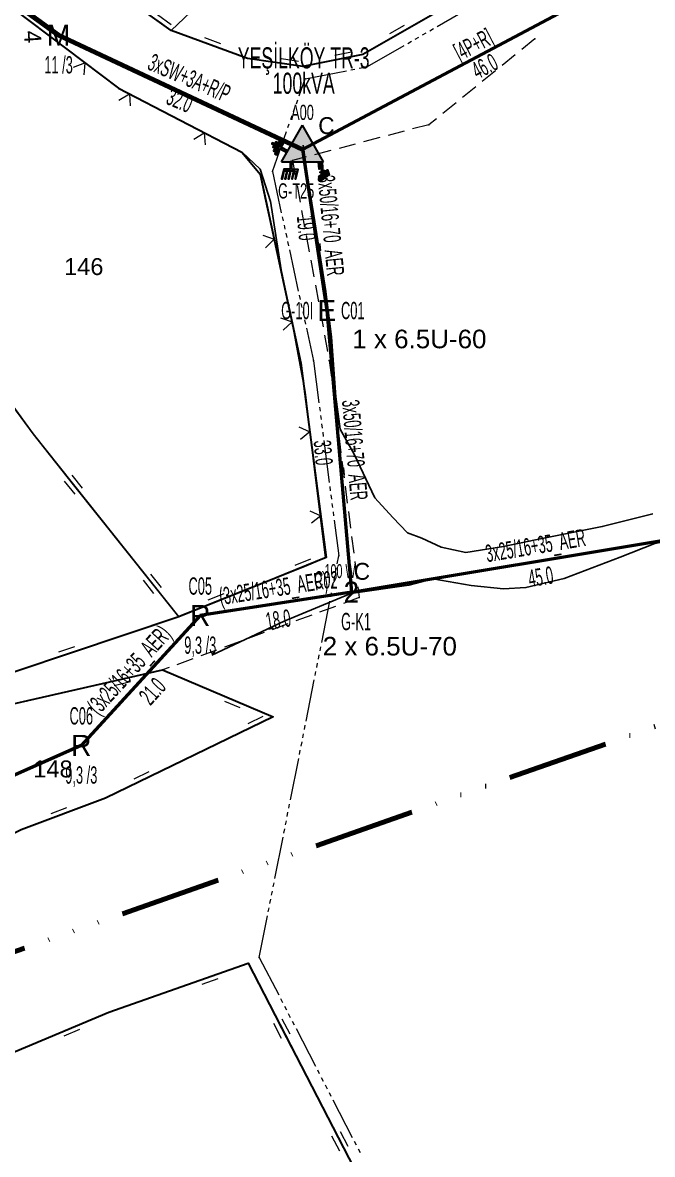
# Model space of a CAD drawing. Header units: millimetres. Extents: x 614452 to 616952, y 4151662 to 4153442.
# Drawn here: x 616140.4 to 616215, y 4152006 to 4152140 of the extents above; entities that cross this region are included whole.
import ezdxf
from ezdxf.enums import TextEntityAlignment as Align
from ezdxf.xclip import XClip

# ---------------------------------------------------------------- set-up
doc = ezdxf.new("R2010")
doc.units = ezdxf.units.MM
doc.header["$XCLIPFRAME"] = 2
doc.linetypes.add('ACAD_ISO14W100', pattern=[24, 12, -3, 0, -3, 0, -3, 0, -3])
for name, color, linetype, lineweight in [('01_UYGALAN_TARAMA', 26, 'Continuous', 20), ('02_ADA_ALN_YENI', 7, 'Continuous', 30), ('03_PARSEL_ALN_ESKI', 18, 'Continuous', 0), ('03_PARSEL_ALN_YENI', 171, 'Continuous', 0), ('03_PARSEL_NO_ESKI', 5, 'Continuous', 0), ('03_PARSEL_SNR_YENI', 5, 'Continuous', 0), ('06_DETAY_SNR_PAFTA', 26, 'Continuous', 0), ('07_SNRTIP_GECERLI', 30, 'Continuous', 0), ('07_SNRTIP_SABIT', 18, 'Continuous', 0), ('DIREK_AG_MEVCUT', 120, 'Continuous', 25), ('DIREK_AG_YENI', 108, 'Continuous', 25), ('DIREK_OG_YENI', 10, 'Continuous', 25), ('HAT_AG_HAVAI_BYSK', 3, 'Continuous', 50), ('HAT_AG_HAVAI_MEVCUT', 126, 'Continuous', 50), ('HAT_AG_HAVAI_YENI', 3, 'Continuous', 50), ('HAT_OG_HAVAI_YENI', 1, 'Continuous', 70), ('KULLANICI', 1, 'Continuous', 25), ('NOKTA_DETAY_YENI', 171, 'Continuous', 0), ('NOKTA_PARSEL_YENI', 30, 'Continuous', 0), ('TRAFO_BOLGE_TUM', 254, 'ACAD_ISO14W100', 70), ('TRAFO_TADILAT_BYSK', 5, 'Continuous', 30), ('TRAFO_YENI', 5, 'Continuous', 30)]:
    doc.layers.add(name, color=color, linetype=linetype, lineweight=lineweight)
doc.layers.add('LAMBA_GUCU', color=4, linetype='Continuous')
doc.layers.add('Unknown_Point_Feature', color=7, linetype='Continuous')
doc.styles.add('Direk', font='B_CAD')
doc.styles.get("Standard").update_dxf_attribs({"font": 'Arial'})

# ---------------------------------------------------------------- blocks, each defined once
blk = doc.blocks.new('YENI_DIREK')
h = blk.add_hatch(color=32)
h.paths.add_polyline_path([(-3.28, -0.5), (-3.07, -0.63), (-2.64, 0.1), (-1.87, -0.35), (-1.77, -0.17), (-2.54, 0.28), (-2.11, 1.01), (-2.33, 1.14)])
h.paths.add_polyline_path([(-3.42, -0.17), (-3.29, -0.25), (-2.57, 0.98), (-2.7, 1.06)])
h.paths.add_polyline_path([(-3.5, 0.29), (-3.37, 0.22), (-3.01, 0.82), (-3.14, 0.9)])
h.paths.add_polyline_path([(-3.41, 0.73), (-3.54, 0.81), (-3.62, 0.68), (-3.49, 0.61)])
h.paths.add_polyline_path([(-1.26, -1.44), (-1.46, -1.44), (-1.47, -2.34), (-2.22, -2.34), (-2.48, -3.47), (-2.38, -3.47), (-2.17, -2.54), (-1.87, -2.54), (-2.08, -3.47), (-1.98, -3.47), (-1.77, -2.54), (-1.47, -2.54), (-1.68, -3.48), (-1.58, -3.48), (-1.37, -2.54), (-1.07, -2.54), (-1.28, -3.48), (-1.18, -3.48), (-0.97, -2.54), (-0.67, -2.55), (-0.88, -3.48), (-0.78, -3.48), (-0.52, -2.35), (-1.27, -2.34)])
at = {"layer": 'TRAFO_YENI'}
for points in [[(2.31, -1.57), (2.08, -1.92), (2.04, -1.44), (1.9, -1.44), (1.98, -2.32), (2.21, -1.96), (2.27, -2.67), (2.06, -2.67), (2.36, -2.87), (2.36, -2.86), (2.6, -2.49), (2.41, -2.63)], [(2.31, -1.57), (2.08, -1.92), (2.04, -1.44), (1.9, -1.44), (1.98, -2.32), (2.21, -1.96), (2.27, -2.67), (2.06, -2.67), (2.36, -2.87), (1.94, -3.19), (2.16, -3.79), (2.22, -3.74), (2.04, -3.26), (2.22, -3.13), (2.4, -3.6), (2.46, -3.56), (2.28, -3.08), (2.46, -2.94), (2.64, -3.42), (2.69, -3.38), (2.51, -2.9), (2.69, -2.76), (2.87, -3.24), (2.93, -3.2), (2.75, -2.72), (2.93, -2.58), (3.11, -3.06), (3.17, -3.01), (2.95, -2.42), (2.36, -2.86), (2.6, -2.49), (2.41, -2.63)], [(2.93, -2.58), (3.11, -3.06), (3.17, -3.01), (2.95, -2.42), (2.36, -2.86), (2.6, -2.49), (2.41, -2.63), (2.31, -1.57), (2.08, -1.92), (2.04, -1.44), (1.9, -1.44), (1.98, -2.32), (2.21, -1.96), (2.27, -2.67), (2.06, -2.67), (2.36, -2.87), (1.94, -3.19), (2.16, -3.79), (2.22, -3.74), (2.04, -3.26), (2.22, -3.13), (2.4, -3.6), (2.46, -3.56), (2.28, -3.08), (2.46, -2.94), (2.64, -3.42), (2.69, -3.38), (2.51, -2.9), (2.69, -2.76), (2.87, -3.24), (2.93, -3.2), (2.75, -2.72)]]:
    blk.add_hatch(color=32, dxfattribs=at).paths.add_polyline_path(points)
at = {"layer": 'TRAFO_TADILAT_BYSK', "color": 32, "flags": 128}
for points in [[(-3.49, 0.61), (-3.41, 0.73), (-3.54, 0.81), (-3.62, 0.68), (-3.49, 0.61)], [(-3.37, 0.22), (-3.01, 0.82), (-3.14, 0.9), (-3.5, 0.29), (-3.37, 0.22)], [(-3.29, -0.25), (-2.57, 0.98), (-2.7, 1.06), (-3.42, -0.17), (-3.29, -0.25)], [(-1.77, -0.17), (-2.54, 0.28), (-2.11, 1.01), (-2.33, 1.14), (-3.28, -0.5), (-3.07, -0.63), (-2.64, 0.1), (-1.87, -0.35), (-1.77, -0.17)], [(-1.26, -1.44), (-1.46, -1.44), (-1.47, -2.34), (-2.22, -2.34), (-2.48, -3.47), (-2.38, -3.47), (-2.17, -2.54), (-1.87, -2.54), (-2.08, -3.47), (-1.98, -3.47), (-1.77, -2.54), (-1.47, -2.54), (-1.68, -3.48), (-1.58, -3.48), (-1.37, -2.54), (-1.07, -2.54), (-1.28, -3.48), (-1.18, -3.48), (-0.97, -2.54), (-0.67, -2.55), (-0.88, -3.48), (-0.78, -3.48), (-0.52, -2.35), (-1.27, -2.34), (-1.26, -1.44)]]:
    blk.add_lwpolyline(points, dxfattribs=at)
at = {"layer": 'TRAFO_YENI', "linetype": 'Continuous'}
for p, q in [((-2.5, -1.44), (0, 2.89)), ((2.5, -1.44), (0, 2.89)), ((-2.5, -1.44), (2.5, -1.44))]:
    blk.add_line(p, q, dxfattribs=at)
at = {"layer": 'TRAFO_YENI', "color": 32, "flags": 128}
blk.add_lwpolyline([(1.9, -1.44), (2.04, -1.44), (2.08, -1.92), (2.31, -1.57), (2.41, -2.63), (2.6, -2.49), (2.36, -2.86), (2.95, -2.42), (3.17, -3.01), (3.11, -3.06), (2.93, -2.58), (2.75, -2.72), (2.93, -3.2), (2.87, -3.24), (2.69, -2.76), (2.51, -2.9), (2.69, -3.38), (2.64, -3.42), (2.46, -2.94), (2.28, -3.08), (2.46, -3.56), (2.4, -3.6), (2.22, -3.13), (2.04, -3.26), (2.22, -3.74), (2.16, -3.79), (1.94, -3.19), (2.36, -2.87), (2.06, -2.67), (2.27, -2.67), (2.21, -1.96), (1.98, -2.32), (1.9, -1.44)], dxfattribs=at)
at = {"layer": 'TRAFO_YENI', "linetype": 'Continuous'}
for points in [[(-2.5, -1.44), (0, -1.44), (0, 2.89)], [(0, -1.44), (0, 2.89), (2.5, -1.44)]]:
    blk.add_solid(points, dxfattribs=at)
blk = doc.blocks.new('fggg')
at = {"layer": '01_UYGALAN_TARAMA', "color": 252}
for p, q in [((616189.47, 4152139.53, 0.95), (616193.8, 4152142.03, 0.95)), ((616187.74, 4152138.53, 0.95), (616188.17, 4152138.78, 0.95)), ((616188.6, 4152139.03, 0.95), (616189.04, 4152139.28, 0.95)), ((616181.24, 4152134.79, 0.95), (616185.57, 4152137.29, 0.95)), ((616186, 4152137.54, 0.95), (616186.44, 4152137.79, 0.95)), ((616186.87, 4152138.04, 0.95), (616187.3, 4152138.29, 0.95)), ((616179.25, 4152134.4, 0.95), (616179.75, 4152134.5, 0.95)), ((616180.24, 4152134.59, 0.95), (616180.73, 4152134.69, 0.95)), ((616181.22, 4152134.79, 0.95), (616181.24, 4152134.79, 0.95)), ((616173.15, 4152131.33, 0.95), (616173.86, 4152133.33, 0.95)), ((616173.86, 4152133.33, 0.95), (616178.76, 4152134.3, 0.95)), ((616172.82, 4152130.39, 0.95), (616172.99, 4152130.86, 0.95)), ((616172.15, 4152128.51, 0.95), (616172.32, 4152128.98, 0.95)), ((616172.49, 4152129.45, 0.95), (616172.65, 4152129.92, 0.95)), ((616171.82, 4152127.56, 0.95), (616171.99, 4152128.03, 0.95)), ((616169.99, 4152122.38, 0.95), (616171.65, 4152127.09, 0.95)), ((616169.99, 4152122.38, 0.95), (616171.04, 4152117.49, 0.95)), ((616171.15, 4152117, 0.95), (616171.26, 4152116.51, 0.95)), ((616171.36, 4152116.02, 0.95), (616171.47, 4152115.54, 0.95)), ((616171.57, 4152115.05, 0.95), (616171.68, 4152114.56, 0.95)), ((616171.78, 4152114.07, 0.95), (616171.89, 4152113.58, 0.95)), ((616172, 4152113.09, 0.95), (616173.05, 4152108.21, 0.95)), ((616173.16, 4152107.72, 0.95), (616173.27, 4152107.23, 0.95)), ((616173.37, 4152106.74, 0.95), (616173.48, 4152106.25, 0.95)), ((616173.58, 4152105.76, 0.95), (616173.69, 4152105.27, 0.95)), ((616173.79, 4152104.79, 0.95), (616173.9, 4152104.3, 0.95)), ((616174.01, 4152103.81, 0.95), (616174.84, 4152099.94, 0.95)), ((616174.84, 4152099.94, 0.95), (616175.49, 4152094.98, 0.95)), ((616175.55, 4152094.48, 0.95), (616175.62, 4152093.99, 0.95)), ((616175.68, 4152093.49, 0.95), (616175.75, 4152093, 0.95)), ((616175.81, 4152092.5, 0.95), (616175.88, 4152092, 0.95)), ((616175.94, 4152091.51, 0.95), (616176.01, 4152091.01, 0.95)), ((616176.07, 4152090.52, 0.95), (616176.72, 4152085.56, 0.95)), ((616176.78, 4152085.06, 0.95), (616176.84, 4152084.57, 0.95)), ((616176.91, 4152084.07, 0.95), (616176.97, 4152083.58, 0.95)), ((616177.04, 4152083.08, 0.95), (616177.1, 4152082.58, 0.95)), ((616177.17, 4152082.09, 0.95), (616177.23, 4152081.59, 0.95)), ((616177.3, 4152081.1, 0.95), (616177.85, 4152076.85, 0.95)), ((616177.66, 4152075.92, 0.95), (616177.85, 4152076.85, 0.95)), ((616177.47, 4152074.94, 0.95), (616177.57, 4152075.43, 0.95)), ((616177.28, 4152073.96, 0.95), (616177.37, 4152074.45, 0.95)), ((616177.08, 4152072.98, 0.95), (616177.18, 4152073.47, 0.95)), ((616175.82, 4152066.6, 0.95), (616176.79, 4152071.51, 0.95)), ((616176.89, 4152072, 0.95), (616176.98, 4152072.49, 0.95)), ((616175.62, 4152065.62, 0.95), (616175.72, 4152066.11, 0.95)), ((616175.43, 4152064.64, 0.95), (616175.53, 4152065.13, 0.95)), ((616175.23, 4152063.66, 0.95), (616175.33, 4152064.15, 0.95)), ((616173.97, 4152057.29, 0.95), (616174.94, 4152062.19, 0.95)), ((616175.04, 4152062.68, 0.95), (616175.14, 4152063.17, 0.95)), ((616173.78, 4152056.3, 0.95), (616173.87, 4152056.8, 0.95)), ((616173.58, 4152055.32, 0.95), (616173.68, 4152055.81, 0.95)), ((616173.39, 4152054.34, 0.95), (616173.49, 4152054.83, 0.95)), ((616172.12, 4152047.97, 0.95), (616173.1, 4152052.87, 0.95)), ((616173.19, 4152053.36, 0.95), (616173.29, 4152053.85, 0.95)), ((616171.93, 4152046.99, 0.95), (616172.03, 4152047.48, 0.95)), ((616171.74, 4152046.01, 0.95), (616171.83, 4152046.5, 0.95)), ((616171.54, 4152045.02, 0.95), (616171.64, 4152045.51, 0.95)), ((616170.28, 4152038.65, 0.95), (616171.25, 4152043.55, 0.95)), ((616171.35, 4152044.04, 0.95), (616171.44, 4152044.53, 0.95)), ((616170.08, 4152037.67, 0.95), (616170.18, 4152038.16, 0.95)), ((616169.89, 4152036.69, 0.95), (616169.99, 4152037.18, 0.95)), ((616169.5, 4152034.72, 0.95), (616169.6, 4152035.21, 0.95)), ((616169.7, 4152035.71, 0.95), (616169.79, 4152036.2, 0.95)), ((616168.43, 4152029.33, 0.95), (616169.4, 4152034.23, 0.95)), ((616168.43, 4152029.33, 0.95), (616170.73, 4152024.89, 0.95)), ((616170.96, 4152024.44, 0.95), (616171.18, 4152024, 0.95)), ((616171.41, 4152023.55, 0.95), (616171.64, 4152023.11, 0.95)), ((616171.87, 4152022.67, 0.95), (616172.1, 4152022.22, 0.95)), ((616172.33, 4152021.78, 0.95), (616172.56, 4152021.33, 0.95)), ((616172.79, 4152020.89, 0.95), (616175.09, 4152016.45, 0.95)), ((616175.31, 4152016, 0.95), (616175.54, 4152015.56, 0.95)), ((616175.77, 4152015.11, 0.95), (616176, 4152014.67, 0.95)), ((616176.23, 4152014.22, 0.95), (616176.46, 4152013.78, 0.95)), ((616176.69, 4152013.34, 0.95), (616176.92, 4152012.89, 0.95)), ((616177.15, 4152012.45, 0.95), (616179.44, 4152008, 0.95)), ((616179.67, 4152007.56, 0.95), (616179.9, 4152007.12, 0.95)), ((616180.13, 4152006.67, 0.95), (616180.36, 4152006.23, 0.95))]:
    blk.add_line(p, q, dxfattribs=at)
for p in [(616181.24, 4152134.79, 636.88), (616181.24, 4152134.79, 636.88), (616173.86, 4152133.33, 636.45), (616173.86, 4152133.33, 636.45), (616169.99, 4152122.38, 636.38), (616169.99, 4152122.38, 636.38), (616174.84, 4152099.94, 633.93), (616174.84, 4152099.94, 633.93), (616177.85, 4152076.85, 632.47), (616177.85, 4152076.85, 632.47), (616168.43, 4152029.33, 622.21), (616168.43, 4152029.33, 622.21)]:
    blk.add_point(p, dxfattribs=at)
at = {"layer": '02_ADA_ALN_YENI', "color": 252}
for points in [[(616195.89, 4152144.96, 0), (616180.7, 4152136.22, 0), (616173.57, 4152134.8, 0), (616167.04, 4152135.75, 0), (616158.02, 4152139.08, 0), (616140.61, 4152151.54, 0)], [(616132.93, 4152146.46, 0), (616151.77, 4152132.23, 0), (616166.37, 4152124.64, 0), (616168.52, 4152122.06, 0), (616173.36, 4152099.68, 0), (616176.36, 4152076.66, 0), (616169.17, 4152073.75, 0), (616158.9, 4152069.64, 0), (616126.86, 4152058.93, 0), (616103.78, 4152053.57, 0), (616092.15, 4152032.97, 0), (616070.96, 4152015.22, 0), (616060.19, 4152024.86, 0)], [(616053.51, 4151967.99, 0), (616076.18, 4151985.07, 0), (616098.66, 4151996.09, 0), (616098.1, 4151999.76, 0), (616115.43, 4152006.85, 0), (616130.88, 4152014.54, 0), (616150.62, 4152022.86, 0), (616167.1, 4152028.64, 0), (616180.29, 4152003.1, 0), (616198.31, 4151970.77, 0), (616210.34, 4151946.24, 0), (616212.32, 4151942.46, 0), (616172.09, 4151924.21, 0), (616152.23, 4151917.79, 0), (616135, 4151912.94, 0), (616106.66, 4151904.87, 0), (616081.64, 4151902, 0), (616042.78, 4151902.5, 0)]]:
    blk.add_polyline3d(points, dxfattribs=at)
blk.add_polyline3d([(616132.55, 4152040.68, 0), (616109.31, 4152032.36, 0), (616095.73, 4152028.45, 0), (616106.32, 4152049.58, 0), (616125.78, 4152055.55, 0), (616134.77, 4152058.31, 0), (616156.99, 4152063.36, 0), (616170.08, 4152057.82, 0), (616150.25, 4152048.19, 0), (616140.25, 4152044.44, 0), (616132.55, 4152040.68, 0)], close=True, dxfattribs=at)
at = {"layer": '03_PARSEL_ALN_ESKI', "color": 252}
for p in [(616147.95, 4152111.11), (616144.3, 4152051.64)]:
    blk.add_point(p, dxfattribs=at)
at = {"layer": '03_PARSEL_ALN_YENI', "color": 252}
for points in [[(616180.33, 4152160.29, 0), (616158.02, 4152139.08, 0), (616140.61, 4152151.54, 0), (616143.54, 4152155.11, 0), (616128.45, 4152172.3, 0), (616160.69, 4152191.74, 0), (616170.32, 4152174.87, 0), (616180.33, 4152160.29, 0)], [(616195.89, 4152144.96, 0), (616180.7, 4152136.22, 0), (616173.57, 4152134.8, 0), (616167.04, 4152135.75, 0), (616158.02, 4152139.08, 0), (616180.33, 4152160.29, 0), (616195.89, 4152144.96, 0)], [(616151.77, 4152132.23, 0), (616166.37, 4152124.64, 0), (616168.52, 4152122.06, 0), (616173.36, 4152099.68, 0), (616176.36, 4152076.66, 0), (616169.17, 4152073.75, 0), (616158.9, 4152069.64, 0), (616141.66, 4152091.31, 0), (616129.61, 4152107.88, 0), (616112.54, 4152129.81, 0), (616132.93, 4152146.46, 0), (616151.77, 4152132.23, 0)], [(616109.12, 4152075.97, 0), (616099.41, 4152085.93, 0), (616078.18, 4152106.72, 0), (616095.7, 4152117.94, 0), (616112.54, 4152129.81, 0), (616129.61, 4152107.88, 0), (616141.66, 4152091.31, 0), (616158.9, 4152069.64, 0), (616126.86, 4152058.93, 0), (616109.12, 4152075.97, 0)], [(616170.08, 4152057.82, 0), (616150.25, 4152048.19, 0), (616140.25, 4152044.44, 0), (616132.55, 4152040.68, 0), (616125.78, 4152055.55, 0), (616134.77, 4152058.31, 0), (616156.99, 4152063.36, 0), (616170.08, 4152057.82, 0)], [(616160.17, 4151957.61, 0), (616155.43, 4151970.89, 0), (616143.71, 4151993.43, 0), (616130.88, 4152014.54, 0), (616150.62, 4152022.86, 0), (616167.1, 4152028.64, 0), (616180.29, 4152003.1, 0), (616198.31, 4151970.77, 0), (616160.17, 4151957.61, 0)]]:
    blk.add_polyline3d(points, close=True, dxfattribs=at)
at = {"layer": '03_PARSEL_SNR_YENI', "color": 252}
for p, q in [((616152.81, 4152142.81, 0.95), (616156.87, 4152139.91, 0.95)), ((616185.04, 4152138.71, 0.95), (616193.7, 4152143.7, 0.95)), ((616143.79, 4152138.25, 0.95), (616139.81, 4152141.27, 0.95)), ((616156.39, 4152140.95, 0.95), (616158.01, 4152139.78, 0.95)), ((616156.87, 4152139.91, 0.95), (616158.02, 4152139.08, 0.95)), ((616183.89, 4152138.7, 0.95), (616185.62, 4152139.7, 0.95)), ((616158.02, 4152139.08, 0.95), (616162.71, 4152137.35, 0.95)), ((616180.7, 4152136.22, 0.95), (616185.04, 4152138.71, 0.95)), ((616147.78, 4152135.24, 0.95), (616143.79, 4152138.25, 0.95)), ((616161.97, 4152138.22, 0.95), (616163.84, 4152137.53, 0.95)), ((616162.71, 4152137.35, 0.95), (616167.04, 4152135.75, 0.95)), ((616167.04, 4152135.75, 0.95), (616171.99, 4152135.03, 0.95)), ((616171.08, 4152135.73, 0.95), (616173.06, 4152135.44, 0.95)), ((616173.57, 4152134.8, 0.95), (616178.47, 4152135.77, 0.95)), ((616177.38, 4152136.13, 0.95), (616179.34, 4152136.52, 0.95)), ((616178.47, 4152135.77, 0.95), (616180.7, 4152136.22, 0.95)), ((616146.45, 4152134.72, 0.95), (616147.78, 4152135.24, 0.95)), ((616147.78, 4152135.24, 0.95), (616147.65, 4152133.82, 0.95)), ((616151.77, 4152132.23, 0.95), (616147.78, 4152135.24, 0.95)), ((616171.99, 4152135.03, 0.95), (616173.57, 4152134.8, 0.95)), ((616153.06, 4152131.56, 0.95), (616151.77, 4152132.23, 0.95)), ((616151.83, 4152130.82, 0.95), (616153.06, 4152131.56, 0.95)), ((616157.5, 4152129.25, 0.95), (616153.06, 4152131.56, 0.95)), ((616153.06, 4152131.56, 0.95), (616153.16, 4152130.13, 0.95)), ((616161.93, 4152126.95, 0.95), (616157.5, 4152129.25, 0.95)), ((616160.7, 4152126.21, 0.95), (616161.93, 4152126.95, 0.95)), ((616166.37, 4152124.64, 0.95), (616161.93, 4152126.95, 0.95)), ((616161.93, 4152126.95, 0.95), (616162.04, 4152125.52, 0.95)), ((616168.52, 4152122.06, 0.95), (616166.37, 4152124.64, 0.95)), ((616169.13, 4152119.23, 0.95), (616168.52, 4152122.06, 0.95)), ((616170.19, 4152114.34, 0.95), (616169.13, 4152119.23, 0.95)), ((616168.84, 4152114.82, 0.95), (616170.19, 4152114.34, 0.95)), ((616170.19, 4152114.34, 0.95), (616169.16, 4152113.35, 0.95)), ((616171.25, 4152109.46, 0.95), (616170.19, 4152114.34, 0.95)), ((616172.31, 4152104.57, 0.95), (616171.25, 4152109.46, 0.95)), ((616170.96, 4152105.04, 0.95), (616172.31, 4152104.57, 0.95)), ((616172.31, 4152104.57, 0.95), (616171.27, 4152103.58, 0.95)), ((616173.36, 4152099.68, 0.95), (616172.31, 4152104.57, 0.95)), ((616173.78, 4152096.49, 0.95), (616173.36, 4152099.68, 0.95)), ((616174.43, 4152091.53, 0.95), (616173.78, 4152096.49, 0.95)), ((616141.66, 4152091.31, 0.95), (616138.72, 4152095.35, 0.95)), ((616173.12, 4152092.12, 0.95), (616174.43, 4152091.53, 0.95)), ((616174.43, 4152091.53, 0.95), (616173.31, 4152090.63, 0.95)), ((616175.07, 4152086.57, 0.95), (616174.43, 4152091.53, 0.95)), ((616146.45, 4152085.29, 0.95), (616141.66, 4152091.31, 0.95)), ((616147.51, 4152084.86, 0.95), (616146.27, 4152086.42, 0.95)), ((616175.72, 4152081.62, 0.95), (616175.07, 4152086.57, 0.95)), ((616146.63, 4152084.16, 0.95), (616145.39, 4152085.72, 0.95)), ((616149.56, 4152081.38, 0.95), (616146.45, 4152085.29, 0.95)), ((616174.41, 4152082.2, 0.95), (616175.72, 4152081.62, 0.95)), ((616155.79, 4152073.55, 0.95), (616149.56, 4152081.38, 0.95)), ((616175.72, 4152081.62, 0.95), (616174.6, 4152080.72, 0.95)), ((616176.36, 4152076.66, 0.95), (616175.72, 4152081.62, 0.95)), ((616169.17, 4152073.75, 0.95), (616173.81, 4152075.62, 0.95)), ((616172.67, 4152075.77, 0.95), (616174.52, 4152076.52, 0.95)), ((616173.81, 4152075.62, 0.95), (616176.36, 4152076.66, 0.95)), ((616156.85, 4152073.12, 0.95), (616155.6, 4152074.69, 0.95)), ((616155.97, 4152072.42, 0.95), (616154.72, 4152073.98, 0.95)), ((616158.9, 4152069.64, 0.95), (616155.79, 4152073.55, 0.95)), ((616163.54, 4152071.5, 0.95), (616169.17, 4152073.75, 0.95)), ((616158.9, 4152069.64, 0.95), (616163.54, 4152071.5, 0.95)), ((616162.4, 4152071.65, 0.95), (616164.26, 4152072.39, 0.95)), ((616155.31, 4152068.44, 0.95), (616158.9, 4152069.64, 0.95)), ((616145.83, 4152065.27, 0.95), (616155.31, 4152068.44, 0.95)), ((616144.7, 4152065.49, 0.95), (616146.6, 4152066.12, 0.95)), ((616141.09, 4152063.68, 0.95), (616145.83, 4152065.27, 0.95)), ((616131.61, 4152060.51, 0.95), (616141.09, 4152063.68, 0.95)), ((616156.99, 4152063.36, 0.95), (616152.11, 4152062.25, 0.95)), ((616165.48, 4152059.77, 0.95), (616156.99, 4152063.36, 0.95)), ((616152.11, 4152062.25, 0.95), (616142.36, 4152060.03, 0.95)), ((616153.21, 4152061.93, 0.95), (616151.26, 4152061.48, 0.95)), ((616142.36, 4152060.03, 0.95), (616137.48, 4152058.93, 0.95)), ((616166.18, 4152058.86, 0.95), (616164.34, 4152059.64, 0.95)), ((616170.08, 4152057.82, 0.95), (616165.48, 4152059.77, 0.95)), ((616163.75, 4152054.75, 0.95), (616168.25, 4152056.93, 0.95)), ((616167.1, 4152057, 0.95), (616168.9, 4152057.87, 0.95)), ((616168.25, 4152056.93, 0.95), (616170.08, 4152057.82, 0.95)), ((616154.75, 4152050.38, 0.95), (616163.75, 4152054.75, 0.95)), ((616153.61, 4152050.45, 0.95), (616155.41, 4152051.32, 0.95)), ((616150.25, 4152048.19, 0.95), (616154.75, 4152050.38, 0.95)), ((616144.93, 4152046.2, 0.95), (616150.25, 4152048.19, 0.95)), ((616140.25, 4152044.44, 0.95), (616144.93, 4152046.2, 0.95)), ((616143.8, 4152046.37, 0.95), (616145.67, 4152047.07, 0.95)), ((616167.1, 4152028.64, 0.95), (616162.38, 4152026.99, 0.95)), ((616171.11, 4152020.87, 0.95), (616167.1, 4152028.64, 0.95)), ((616162.38, 4152026.99, 0.95), (616152.94, 4152023.68, 0.95)), ((616163.51, 4152026.79, 0.95), (616161.62, 4152026.12, 0.95)), ((616152.94, 4152023.68, 0.95), (616150.62, 4152022.86, 0.95)), ((616150.62, 4152022.86, 0.95), (616146.01, 4152020.92, 0.95)), ((616172.07, 4152020.24, 0.95), (616171.15, 4152022.02, 0.95)), ((616146.01, 4152020.92, 0.95), (616136.79, 4152017.03, 0.95)), ((616147.15, 4152020.79, 0.95), (616145.3, 4152020.01, 0.95)), ((616171.07, 4152019.73, 0.95), (616170.15, 4152021.5, 0.95)), ((616173.4, 4152016.43, 0.95), (616171.11, 4152020.87, 0.95)), ((616177.99, 4152007.55, 0.95), (616173.4, 4152016.43, 0.95)), ((616178.95, 4152006.92, 0.95), (616178.03, 4152008.69, 0.95)), ((616177.95, 4152006.4, 0.95), (616177.03, 4152008.18, 0.95)), ((616180.29, 4152003.1, 0.95), (616177.99, 4152007.55, 0.95))]:
    blk.add_line(p, q, dxfattribs=at)
for p in [(616158.02, 4152139.08, 635.34), (616158.02, 4152139.08, 635.34), (616167.04, 4152135.75, 636.12), (616167.04, 4152135.75, 636.12), (616180.7, 4152136.22, 636.88), (616180.7, 4152136.22, 636.88), (616173.57, 4152134.8, 636.45), (616173.57, 4152134.8, 636.45), (616151.77, 4152132.23, 635.6), (616151.77, 4152132.23, 635.6), (616166.37, 4152124.64, 636.36), (616166.37, 4152124.64, 636.36), (616168.52, 4152122.06, 636.38), (616168.52, 4152122.06, 636.38), (616173.36, 4152099.68, 633.93), (616173.36, 4152099.68, 633.93), (616141.66, 4152091.31, 632.32), (616141.66, 4152091.31, 632.32), (616176.36, 4152076.66, 632.47), (616176.36, 4152076.66, 632.47), (616169.17, 4152073.75, 632.76), (616169.17, 4152073.75, 632.76), (616158.9, 4152069.64, 633.13), (616158.9, 4152069.64, 633.13), (616158.9, 4152069.64, 633.13), (616156.99, 4152063.36, 628.17), (616156.99, 4152063.36, 628.17), (616170.08, 4152057.82, 624.92), (616170.08, 4152057.82, 624.92), (616150.25, 4152048.19, 624.08), (616150.25, 4152048.19, 624.08), (616167.1, 4152028.64, 622.21), (616167.1, 4152028.64, 622.21), (616150.62, 4152022.86, 620.79), (616150.62, 4152022.86, 620.79)]:
    blk.add_point(p, dxfattribs=at)
at = {"layer": '06_DETAY_SNR_PAFTA', "color": 252}
for p, q in [((616201.05, 4152138.06, 0.95), (616199.5, 4152136.8, 0.95)), ((616198.72, 4152136.17, 0.95), (616197.16, 4152134.91, 0.95)), ((616196.39, 4152134.29, 0.95), (616194.83, 4152133.03, 0.95)), ((616194.06, 4152132.4, 0.95), (616192.5, 4152131.14, 0.95)), ((616191.72, 4152130.51, 0.95), (616190.17, 4152129.25, 0.95)), ((616188.51, 4152127.9, 0.95), (616186.57, 4152127.4, 0.95)), ((616189.39, 4152128.62, 0.95), (616188.51, 4152127.9, 0.95)), ((616182.7, 4152126.38, 0.95), (616180.77, 4152125.87, 0.95)), ((616185.6, 4152127.14, 0.95), (616183.67, 4152126.63, 0.95)), ((616179.8, 4152125.62, 0.95), (616177.87, 4152125.11, 0.95)), ((616174, 4152124.09, 0.95), (616172.35, 4152123.66, 0.95)), ((616172.35, 4152123.66, 0.95), (616172.71, 4152121.69, 0.95)), ((616176.9, 4152124.86, 0.95), (616174.97, 4152124.35, 0.95)), ((616172.9, 4152120.71, 0.95), (616173.26, 4152118.74, 0.95)), ((616173.44, 4152117.76, 0.95), (616173.8, 4152115.79, 0.95)), ((616173.98, 4152114.81, 0.95), (616174.35, 4152112.84, 0.95)), ((616174.53, 4152111.86, 0.95), (616174.89, 4152109.89, 0.95)), ((616175.07, 4152108.91, 0.95), (616175.43, 4152106.94, 0.95)), ((616175.62, 4152105.96, 0.95), (616175.98, 4152103.99, 0.95)), ((616176.16, 4152103.01, 0.95), (616176.52, 4152101.04, 0.95)), ((616176.7, 4152100.06, 0.95), (616176.72, 4152099.99, 0.95)), ((616176.72, 4152099.99, 0.95), (616176.97, 4152098.01, 0.95)), ((616177.09, 4152097.01, 0.95), (616177.34, 4152095.03, 0.95)), ((616177.47, 4152094.04, 0.95), (616177.72, 4152092.05, 0.95)), ((616177.85, 4152091.06, 0.95), (616178.1, 4152089.08, 0.95)), ((616178.22, 4152088.09, 0.95), (616178.48, 4152086.1, 0.95)), ((616178.6, 4152085.11, 0.95), (616178.85, 4152083.12, 0.95)), ((616178.98, 4152082.13, 0.95), (616179.23, 4152080.15, 0.95)), ((616179.36, 4152079.16, 0.95), (616179.61, 4152077.17, 0.95)), ((616179.73, 4152076.18, 0.95), (616179.98, 4152074.2, 0.95)), ((616180.11, 4152073.2, 0.95), (616180.27, 4152071.92, 0.95)), ((616180.27, 4152071.92, 0.95), (616178.39, 4152071.23, 0.95)), ((616177.46, 4152070.88, 0.95), (616175.58, 4152070.19, 0.95)), ((616171.82, 4152068.81, 0.95), (616169.95, 4152068.12, 0.95)), ((616174.64, 4152069.85, 0.95), (616172.76, 4152069.16, 0.95)), ((616169.01, 4152067.78, 0.95), (616167.13, 4152067.09, 0.95)), ((616166.19, 4152066.74, 0.95), (616164.32, 4152066.05, 0.95)), ((616160.56, 4152064.67, 0.95), (616158.68, 4152063.98, 0.95)), ((616163.38, 4152065.71, 0.95), (616161.5, 4152065.02, 0.95)), ((616157.75, 4152063.64, 0.95), (616156.99, 4152063.36, 0.95))]:
    blk.add_line(p, q, dxfattribs=at)
for p in [(616201.05, 4152138.06, 637.6), (616188.51, 4152127.9, 637.43), (616188.51, 4152127.9, 637.43), (616172.35, 4152123.66, 636.39), (616172.35, 4152123.66, 636.39), (616176.72, 4152099.99, 634.01), (616176.72, 4152099.99, 634.01), (616180.27, 4152071.92, 632.38), (616180.27, 4152071.92, 632.38), (616156.99, 4152063.36, 628.17)]:
    blk.add_point(p, dxfattribs=at)
at = {"layer": '07_SNRTIP_GECERLI', "color": 252}
blk.add_polyline3d([(616180.33, 4152160.29, 637.64), (616158.02, 4152139.08, 635.34)], dxfattribs=at)
at = {"layer": '07_SNRTIP_SABIT', "color": 252}
for points in [[(616140.61, 4152151.54, 634.75), (616158.02, 4152139.08, 635.34)], [(616132.93, 4152146.46, 634.27), (616151.77, 4152132.23, 635.6), (616166.37, 4152124.64, 636.36), (616168.52, 4152122.06, 636.38)], [(616180.7, 4152136.22, 636.88), (616195.89, 4152144.96, 637.61)], [(616158.02, 4152139.08, 635.34), (616167.04, 4152135.75, 636.12), (616173.57, 4152134.8, 636.45), (616180.7, 4152136.22, 636.88)], [(616112.54, 4152129.81, 632.23), (616129.61, 4152107.88, 632.49), (616141.66, 4152091.31, 632.32), (616158.9, 4152069.64, 633.13)], [(616168.52, 4152122.06, 636.38), (616173.36, 4152099.68, 633.93), (616176.36, 4152076.66, 632.47)], [(616176.36, 4152076.66, 632.47), (616169.17, 4152073.75, 632.76), (616158.9, 4152069.64, 633.13)], [(616126.86, 4152058.93, 627.99), (616158.9, 4152069.64, 633.13)], [(616125.78, 4152055.55, 0), (616134.77, 4152058.31, 626.64), (616156.99, 4152063.36, 628.17)], [(616156.99, 4152063.36, 628.17), (616170.08, 4152057.82, 624.92)], [(616132.55, 4152040.68, 0), (616140.25, 4152044.44, 623.66), (616150.25, 4152048.19, 624.08), (616170.08, 4152057.82, 624.92)], [(616130.88, 4152014.54, 620.52), (616150.62, 4152022.86, 620.79), (616167.1, 4152028.64, 622.21), (616180.29, 4152003.1, 622.21), (616198.31, 4151970.77, 624.91)]]:
    blk.add_polyline3d(points, dxfattribs=at)
at = {"layer": 'NOKTA_DETAY_YENI', "color": 252}
for p in [(616201.05, 4152138.06, 637.6), (616188.51, 4152127.9, 637.43), (616172.35, 4152123.66, 636.39), (616176.72, 4152099.99, 634.01), (616180.27, 4152071.92, 632.38)]:
    blk.add_point(p, dxfattribs=at)
at = {"layer": 'NOKTA_PARSEL_YENI', "color": 252}
for p in [(616158.02, 4152139.08, 635.34), (616167.04, 4152135.75, 636.12), (616180.7, 4152136.22, 636.88), (616173.57, 4152134.8, 636.45), (616151.77, 4152132.23, 635.6), (616166.37, 4152124.64, 636.36), (616168.52, 4152122.06, 636.38), (616173.36, 4152099.68, 633.93), (616141.66, 4152091.31, 632.32), (616176.36, 4152076.66, 632.47), (616169.17, 4152073.75, 632.76), (616158.9, 4152069.64, 633.13), (616156.99, 4152063.36, 628.17), (616170.08, 4152057.82, 624.92), (616150.25, 4152048.19, 624.08), (616167.1, 4152028.64, 622.21), (616150.62, 4152022.86, 620.79)]:
    blk.add_point(p, dxfattribs=at)
at = {"layer": '03_PARSEL_NO_ESKI', "color": 252}
for s, p in [('146', (616145.33, 4152110.11)), ('148', (616141.68, 4152050.64))]:
    blk.add_text(s, height=2, dxfattribs=at).set_placement(p)

msp = doc.modelspace()

# ---------------------------------------------------------------- linework, layer by layer
at = {"layer": 'HAT_AG_HAVAI_BYSK'}
msp.add_line((616214.45, 4152146.7), (616173.55, 4152124.97), dxfattribs=at)
at = {"layer": 'HAT_AG_HAVAI_MEVCUT'}
for p, q in [((616179.33, 4152072.57), (616161.45, 4152069.79)), ((616161.45, 4152069.79), (616147.37, 4152054.42)), ((616147.37, 4152054.42), (616115.12, 4152040.12))]:
    msp.add_line(p, q, dxfattribs=at)
at = {"layer": 'HAT_AG_HAVAI_YENI'}
for p, q in [((616173.55, 4152124.97), (616176.43, 4152105.91)), ((616176.43, 4152105.91), (616179.33, 4152072.57)), ((616179.33, 4152072.57), (616223.53, 4152079.92))]:
    msp.add_line(p, q, dxfattribs=at)
at = {"layer": 'HAT_OG_HAVAI_YENI'}
for p, q in [((616119.83, 4152156.55), (616144.68, 4152138.5)), ((616144.68, 4152138.5), (616173.55, 4152124.97))]:
    msp.add_line(p, q, dxfattribs=at)
at = {"layer": 'KULLANICI', "color": 5, "flags": 128}
for points in [[(616173.61, 4152125.49), (616174.14, 4152121.83), (616175.01, 4152116.42), (616176.31, 4152108.18), (616176.98, 4152102.74), (616177.51, 4152095.69), (616178, 4152091.86), (616179.65, 4152088.89), (616182.09, 4152083.75), (616184.24, 4152081.4), (616185.99, 4152079.6), (616187.68, 4152078.96), (616189.96, 4152077.91), (616192.87, 4152077.27), (616197.34, 4152077.99), (616201.13, 4152078.75), (616209.03, 4152080.33), (616215.02, 4152081.85)], [(616166.4, 4152124.66), (616168.55, 4152122.64), (616169.76, 4152118.83)], [(616169.75, 4152118.84), (616171.03, 4152110.74), (616172.37, 4152104.34), (616173.85, 4152096.23), (616174.97, 4152087.14), (616176.27, 4152076.61), (616159.06, 4152069.75)], [(616278.27, 4152081.13), (616263.17, 4152081.3), (616251.9, 4152080.65), (616222.29, 4152079.75), (616215.23, 4152078.34), (616211.16, 4152076.72), (616204.52, 4152074.2), (616200, 4152073.1), (616197.34, 4152072.96), (616193.52, 4152073.34), (616188.97, 4152074.13), (616186.15, 4152073.41), (616179.28, 4152072.41), (616171.38, 4152069.15), (616162.81, 4152065.11)]]:
    msp.add_lwpolyline(points, dxfattribs=at)
at = {"layer": 'TRAFO_BOLGE_TUM', "flags": 128}
msp.add_lwpolyline([(616051.11, 4152028.74), (616051.1, 4152028.73), (616017.64, 4152078.78), (616017.43, 4152079.12), (616017.21, 4152079.6), (616017.19, 4152079.59), (615938.92, 4152247.83), (615938.72, 4152248.31), (615938.45, 4152249.32), (615938.44, 4152249.5), (615938.42, 4152249.5), (615920.91, 4152370.5), (615920.85, 4152371.36), (615920.94, 4152372.4), (615921.21, 4152373.41), (615921.65, 4152374.36), (615922.25, 4152375.21), (615922.99, 4152375.95), (615923.85, 4152376.55), (615924.79, 4152377), (615925.8, 4152377.27), (615926.19, 4152377.3), (615926.19, 4152377.32), (616596.62, 4152451.18), (616597.28, 4152451.22), (616598.32, 4152451.12), (616599.33, 4152450.85), (616600.28, 4152450.41), (616601.14, 4152449.81), (616601.88, 4152449.07), (616602.48, 4152448.22), (616602.92, 4152447.27), (616603.19, 4152446.26), (616603.28, 4152445.22), (616603.19, 4152444.17), (616602.92, 4152443.16), (616602.48, 4152442.22), (616602.23, 4152441.87), (616602.25, 4152441.85), (616559.03, 4152377.95), (616558.66, 4152377.46), (616558.38, 4152377.19), (616558.4, 4152377.17), (616272.35, 4152077.4), (616271.87, 4152076.95), (616271.01, 4152076.35), (616270.07, 4152075.91), (616270, 4152075.89), (616270, 4152075.88), (616074.15, 4152007.04), (616073.2, 4152006.79), (616072.16, 4152006.7), (616071.12, 4152006.79), (616070.11, 4152007.06), (616069.16, 4152007.51), (616068.3, 4152008.11), (616067.56, 4152008.85), (616067.54, 4152008.87), (616067.54, 4152008.87), (616051.47, 4152028.23), (616051.11, 4152028.74), (616051.11, 4152028.74)], dxfattribs=at)

# ---------------------------------------------------------------- block references
ref = msp.add_blockref('fggg', (0, 0))
XClip(ref).set_block_clipping_path([(615240.7433106549, 4153442.5), (615240.7433106545, 4152542.5), (614452.5, 4152542.5), (614452.5, 4151662.5), (616764.340303037, 4151662.5), (616764.340303037, 4152542.5), (616327.5, 4152542.5), (616327.5, 4153442.5)])
at = {"layer": 'TRAFO_YENI'}
msp.add_blockref('YENI_DIREK', (616173.55, 4152124.97), dxfattribs=at)

# ---------------------------------------------------------------- texts
at = {"layer": 'DIREK_AG_MEVCUT', "width": 0.53}
for s, p in [('C05', (616161.45, 4152073.29)), ('9,3 /3', (616161.45, 4152066.29)), ('C06', (616147.37, 4152057.92)), ('9,3 /3', (616147.37, 4152050.92))]:
    msp.add_text(s, height=2.05, dxfattribs=at).set_placement(p, align=Align.MIDDLE_CENTER)
at = {"layer": 'DIREK_AG_MEVCUT', "style": 'Direk'}
for p in [(616161.45, 4152069.79), (616147.37, 4152054.42)]:
    msp.add_text('R', height=2.5, dxfattribs=at).set_placement(p, align=Align.MIDDLE_CENTER)
at = {"layer": 'DIREK_AG_YENI', "width": 0.53}
for s, p in [('G-10I', (616172.92, 4152105.91)), ('C01', (616179.5, 4152105.91)), ('C02', (616176.31, 4152074.02)), ('G-K1', (616179.89, 4152069.09))]:
    msp.add_text(s, height=2.05, dxfattribs=at).set_placement(p, align=Align.MIDDLE_CENTER)
at = {"layer": 'DIREK_AG_YENI', "style": 'Direk'}
for s, p in [('E', (616176.43, 4152105.91)), ('2', (616179.33, 4152072.57))]:
    msp.add_text(s, height=2.5, dxfattribs=at).set_placement(p, align=Align.MIDDLE_CENTER)
at = {"layer": 'DIREK_AG_YENI', "color": 4, "style": 'Direk'}
msp.add_text('C', height=2, dxfattribs=at).set_placement((616180.58, 4152075.03), align=Align.MIDDLE_CENTER)
at = {"layer": 'DIREK_OG_YENI', "style": 'Direk'}
msp.add_text('M', height=2.5, dxfattribs=at).set_placement((616144.68, 4152138.5), align=Align.MIDDLE_CENTER)
at = {"layer": 'DIREK_OG_YENI', "color": 32, "style": 'Direk'}
msp.add_text('4', height=2, rotation=273.6943, dxfattribs=at).set_placement((616141.62, 4152138.32), align=Align.MIDDLE_CENTER)
at = {"layer": 'DIREK_OG_YENI', "width": 0.53}
msp.add_text('11 /3', height=2.05, dxfattribs=at).set_placement((616144.68, 4152135), align=Align.MIDDLE_CENTER)
at = {"layer": 'HAT_AG_HAVAI_BYSK', "lineweight": 30, "width": 0.53}
msp.add_text('[4P+R]', height=2.05, rotation=27.5025, dxfattribs=at).set_placement((616194.24, 4152136.49), align=Align.CENTER)
msp.add_text('46.0', height=2.05, rotation=27.5025, dxfattribs=at).set_placement((616194.63, 4152135.74), align=Align.TOP_CENTER)
at = {"layer": 'HAT_AG_HAVAI_MEVCUT', "lineweight": 30, "width": 0.53}
for rotation, p in [(368.8261, (616170.26, 4152072.02, 308080.72)), (407.5096, (616153.78, 4152062.68, 308073.68))]:
    msp.add_text('(3x25/16+35_AER)', height=2.05, rotation=rotation, dxfattribs=at).set_placement(p, align=Align.CENTER)
for s, rotation, p in [('18.0', 368.8261, (616170.52, 4152070.34, 308080.72)), ('21.0', 407.5096, (616155.03, 4152061.53, 308073.68))]:
    msp.add_text(s, height=2.05, rotation=rotation, dxfattribs=at).set_placement(p, align=Align.TOP_CENTER)
at = {"layer": 'HAT_AG_HAVAI_YENI', "lineweight": 30, "width": 0.53}
for s, rotation, p in [('3x50/16+70_AER', 275.5148, (616175.9, 4152115.87)), ('3x50/16+70_AER', 274.9621, (616178.73, 4152089.31, 308089.66)), ('3x25/16+35_AER', 9.4432, (616201.29, 4152077.08, 308111.76))]:
    msp.add_text(s, height=2.05, rotation=rotation, dxfattribs=at).set_placement(p, align=Align.CENTER)
for s, rotation, p in [('19.0', 275.5148, (616175.05, 4152115.79)), ('33.0', 274.9621, (616177.03, 4152089.17, 308089.66)), ('45.0', 9.4432, (616201.57, 4152075.41, 308111.76))]:
    msp.add_text(s, height=2.05, rotation=rotation, dxfattribs=at).set_placement(p, align=Align.TOP_CENTER)
at = {"layer": 'HAT_OG_HAVAI_YENI', "lineweight": 30, "width": 0.53}
msp.add_text('3xSW+3A+R/P', height=2.05, rotation=336.8606, dxfattribs=at).set_placement((616159.76, 4152132.51, 308087.26), align=Align.CENTER)
msp.add_text('32.0', height=2.05, rotation=336.8606, dxfattribs=at).set_placement((616159.43, 4152131.73, 308087.26), align=Align.TOP_CENTER)
at = {"layer": 'LAMBA_GUCU', "width": 0.55}
msp.add_text('100 W', height=1.65, dxfattribs=at).set_placement((616177.99, 4152075.06), align=Align.MIDDLE_CENTER)
at = {"layer": 'TRAFO_YENI', "width": 0.6}
for s, height, p in [('YEŞİLKÖY TR-3', 2.5, (616173.69, 4152134.57)), ('100kVA', 2.5, (616173.69, 4152131.57)), ('A00', 1.8, (616173.55, 4152128.47))]:
    msp.add_text(s, height=height, dxfattribs=at).set_placement(p, align=Align.CENTER)
at = {"layer": 'TRAFO_YENI', "color": 4, "style": 'Direk'}
msp.add_text('C', height=2, dxfattribs=at).set_placement((616176.38, 4152127.8), align=Align.MIDDLE_CENTER)
at = {"layer": 'TRAFO_YENI', "width": 0.6}
msp.add_text('G-T25', height=1.8, dxfattribs=at).set_placement((616172.8, 4152120.97), align=Align.TOP_CENTER)
at = {"layer": 'Unknown_Point_Feature', "color": 0}
for s, p in [('1 x 6.5U-60', (616179.44, 4152101.44)), ('2 x 6.5U-70', (616175.94, 4152065.07))]:
    msp.add_text(s, height=2.2, dxfattribs=at).set_placement(p)

doc.saveas('drawing.dxf')
